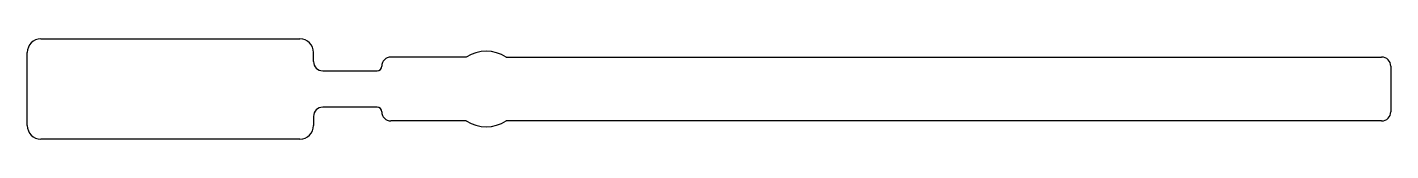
# Model space of a CAD drawing. Extents: x 165 to 240, y -73.8 to -68.2.
import ezdxf

# ---------------------------------------------------------------- set-up
doc = ezdxf.new("R2010")
doc.units = 0
doc.layers.add('BLACK', color=7, linetype='CONTINUOUS')

msp = doc.modelspace()

# ---------------------------------------------------------------- linework, layer by layer
at = {"layer": 'BLACK', "linetype": 'CONTINUOUS'}
for p, q in [((165.75, -68.25), (180, -68.25)), ((165, -73), (165, -69)), ((180.75, -69.5), (180.75, -69)), ((189.15, -69.250001), (185, -69.25)), ((191.35, -69.250001), (239.5, -69.25)), ((240, -69.75), (240, -72.25)), ((181.25, -70), (184.25, -70)), ((184.25, -72), (181.25, -72)), ((180.75, -72.5), (180.75, -73)), ((189.149999, -72.749999), (185, -72.75)), ((239.5, -72.75), (191.35, -72.749999)), ((180, -73.75), (165.75, -73.75))]:
    msp.add_line(p, q, dxfattribs=at)
at = {"layer": 'BLACK'}
for centre, radius, start, end in [((165.75, -69), 0.75, 90, 180), ((180, -69), 0.75, 0, 90), ((190.25, -71), 2.067002, 57.84769011, 122.15230989), ((181.25, -69.5), 0.5, -180, -90), ((184.25, -69.75), 0.25, -90, 0), ((185, -69.75), 0.5, 90, 180), ((239.5, -69.75), 0.5, 0, 90), ((181.25, -72.5), 0.5, 90, 180), ((184.25, -72.25), 0.25, 0, 90), ((185, -72.25), 0.5, -180, -90), ((190.25, -71), 2.067002, -122.15233336, -57.84769011), ((239.5, -72.25), 0.5, -90, 0), ((165.75, -73), 0.75, -180, -90), ((180, -73), 0.75, -90, 0)]:
    msp.add_arc(centre, radius, start, end, dxfattribs=at)

doc.saveas('drawing.dxf')
